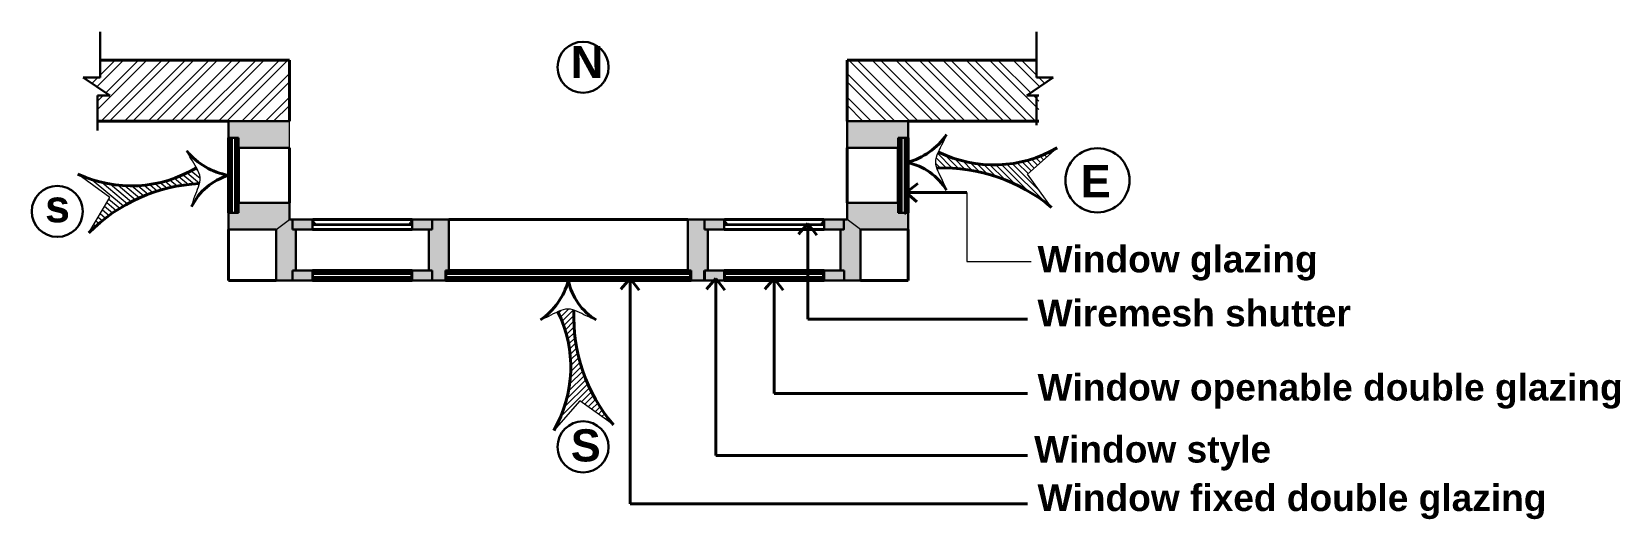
# Model space of a CAD drawing. Header units: inches. Extents: x 1352 to 5457, y 84 to 1168.
# Drawn here: x 2677.18 to 2701.11, y 371.79 to 379.13 of the extents above; entities that cross this region are included whole.
import ezdxf

# ---------------------------------------------------------------- set-up
doc = ezdxf.new("R2010")
doc.units = ezdxf.units.IN
doc.header["$MEASUREMENT"] = 0
doc.linetypes.add('DASHED2', pattern=[0.375, 0.25, -0.125])
doc.linetypes.add('DOT2', pattern=[0.125, 0, -0.125])
for name, color, linetype, lineweight in [('CILL', 250, 'Continuous', 9), ('contour', 250, 'DOT2', 35), ('hatch', 250, 'DASHED2', 9), ('hatch 1', 11, 'Continuous', 9), ('text', 250, 'Continuous', 30), ('wall', 7, 'Continuous', 40), ('win', 250, 'Continuous', 30)]:
    doc.layers.add(name, color=color, linetype=linetype, lineweight=lineweight)
doc.styles.get("Standard").update_dxf_attribs({"font": 'arialbd.ttf', "height": 1.5})

msp = doc.modelspace()

# ---------------------------------------------------------------- hatches: boundary and pattern name
at = {"layer": 'CILL'}
h = msp.add_hatch(color=256, dxfattribs=at)
h.set_gradient(color1=(238, 194, 212), color2=(236, 187, 208), one_color=1, tint=0.8299999833106995, name='INVSPHERICAL')
h.paths.add_polyline_path([(2681.161924469616, 376.1511472477684), (2681.111924469616, 376.1511472477684), (2681.111924469615, 376.3011472477679), (2681.064156155085, 376.3011472477676), (2680.861924469616, 376.151147247769), (2680.861924469618, 375.3811472477693), (2681.110467941097, 375.3811472477678), (2681.110467941097, 375.5311472477679), (2681.161924469619, 375.5311472477681)], flags=17)
h.paths.add_polyline_path([(2681.064156155086, 377.781147247769), (2680.150623233759, 377.781147247769), (2680.144156155086, 377.7746801690961), (2680.144156155086, 377.5325353278248), (2680.145544235142, 377.5311472477692), (2680.294156155085, 377.5311472477691), (2680.294156155085, 377.3811472477691), (2681.064156155086, 377.3811472477689)])
h.paths.add_polyline_path([(2681.064156155086, 376.5511472477684), (2680.294156155085, 376.5511472477683), (2680.294156155085, 376.4011472477682), (2680.144156155085, 376.4011472477682), (2680.144156155086, 376.1511472477684), (2680.861924469616, 376.1511472477684), (2680.861924469618, 375.3811472477693), (2681.110467941097, 375.3811472477677), (2681.110467941097, 375.5311472477679), (2681.161924469619, 375.5311472477681), (2681.161924469616, 376.1511472477684), (2681.111924469616, 376.1511472477684), (2681.111924469615, 376.3011472477679), (2681.064156155086, 376.3011472477676)])
h.paths.add_polyline_path([(2681.411924469615, 376.3011472477704), (2681.111924469614, 376.3011472477684), (2681.111924469615, 376.1511472477684), (2681.161924469615, 376.1511472477684), (2681.411924469616, 376.1511472477684)])
h.paths.add_polyline_path([(2681.410467941098, 375.5311472477681), (2681.161924469619, 375.5311472477681), (2681.110467941097, 375.5311472477679), (2681.110467941097, 375.3811472477678), (2681.410467941097, 375.3811472477678), (2681.410467941098, 375.41114724777)])
h = msp.add_hatch(color=256, dxfattribs=at)
h.set_gradient(color1=(238, 194, 212), color2=(236, 187, 208), one_color=1, tint=0.8299999833106995, name='INVSPHERICAL')
h.paths.add_polyline_path([(2689.464156155086, 377.3811472477689), (2690.234156155087, 377.3811472477691), (2690.234156155087, 377.5311472477692), (2690.384156155086, 377.5311472477692), (2690.384156155086, 377.781147247769), (2689.464156155086, 377.781147247769)])
h = msp.add_hatch(color=256, dxfattribs=at)
h.set_gradient(color1=(238, 194, 212), color2=(236, 187, 208), one_color=1, tint=0.8299999833106995, name='INVSPHERICAL')
h.paths.add_polyline_path([(2689.664156155079, 376.1528025414033), (2689.464156155086, 376.3011472477676), (2689.418646307794, 376.3011472477685), (2689.416387840558, 376.2988887805323), (2689.416387840557, 376.1511472477682), (2689.366387840557, 376.1511472477686), (2689.366387840553, 375.5311472477699), (2689.417844369075, 375.5311472477679), (2689.417844369075, 375.3811472477693), (2689.664156155079, 375.3811472477694)])
h.paths.add_polyline_path([(2689.416387840558, 376.3011472477687), (2689.116387840558, 376.3011472477687), (2689.116387840557, 376.1511472477686), (2689.366387840557, 376.1511472477694), (2689.410067664031, 376.1511472477683), (2689.416387840557, 376.1574674242938)])
h.paths.add_polyline_path([(2689.417844369075, 375.5311472477679), (2689.366387840553, 375.5311472477699), (2689.117844369074, 375.5311472477678), (2689.117844369075, 375.5011472477693), (2689.117844369075, 375.3811472477678), (2689.417844369075, 375.3811472477678)])
h.paths.add_polyline_path([(2690.384156155086, 376.4011472477682), (2690.234156155087, 376.4011472477681), (2690.234156155087, 376.5511472477683), (2689.464156155086, 376.5511472477685), (2689.464156155086, 376.3011472477675), (2689.666387840557, 376.1511472477684), (2690.384156155087, 376.1511472477684)])
h.paths.add_polyline_path([(2689.117844369075, 375.4801811470231), (2689.099831708143, 375.4801811470231), (2689.099831708143, 375.4323145741139), (2689.117844369075, 375.4323145741139)])
h = msp.add_hatch(color=256, dxfattribs=at)
h.set_gradient(color1=(238, 194, 212), color2=(236, 187, 208), one_color=1, tint=0.8299999833106995, name='INVSPHERICAL')
h.paths.add_polyline_path([(2683.214156155087, 376.3011472477704), (2682.91415615509, 376.3011472477685), (2682.914156155089, 376.1511472477684), (2683.164156155088, 376.1511472477681), (2683.214156155087, 376.1511472477687)])
h.paths.add_polyline_path([(2683.214156155087, 375.5311472477692), (2683.164156155087, 375.5311472477692), (2682.914156155087, 375.5311472477692), (2682.914156155087, 375.5011472477693), (2682.914156155087, 375.3811472477693), (2683.214156155087, 375.3811472477694)])
h.paths.add_polyline_path([(2683.464156155087, 376.3011472477684), (2683.214156155087, 376.3011472477683), (2683.214156155087, 376.1511472477687), (2683.164156155088, 376.1511472477684), (2683.164156155087, 375.5311472477692), (2683.214156155087, 375.5311472477692), (2683.214156155087, 375.3811472477694), (2683.407477483252, 375.3811472477694), (2683.414156155073, 375.3878259195903), (2683.414156155073, 375.41114724777), (2683.414156155073, 375.5311472477695), (2683.464156155086, 375.5311472477694)])
h.paths.add_polyline_path([(2682.91415615509, 376.3024940007084, 0.2272108681095189), (2682.905139039602, 376.2914214995897), (2682.90508566914, 376.2904153252541), (2682.905085669139, 376.2842792222498, 0.001077307403733891), (2682.905100758015, 376.2842226929332, -0.001077307412835119), (2682.905085669139, 376.2842792222502), (2682.905085669138, 376.2823737809839), (2682.902876642922, 376.2823737809839), (2682.902876642922, 376.2749987091344, -0.3238806938041275), (2682.888583987907, 376.2549710723092), (2682.888579422359, 376.2511576934455, 0.3396206408825965), (2682.878130833225, 376.2361472477531), (2682.91415615509, 376.236147247753)])
h.paths.add_polyline_path([(2682.914156155087, 375.5307502938587), (2682.914156155087, 375.5311472477695, 0.2537084279775554), (2682.909647597342, 375.5265028848711), (2682.909620912112, 375.5259997977045), (2682.909620912111, 375.5229317462019, 0.002345365772933615), (2682.909637492758, 375.5228702543881, -0.002345365730489551), (2682.909620912111, 375.5229317462008), (2682.909620912111, 375.5219790255683), (2682.908516399003, 375.5219790255683), (2682.908516399003, 375.5182914896435, -0.3238806938019813), (2682.901370071495, 375.5082776712309), (2682.901367788721, 375.5063709818388, 0.4142449879634688), (2682.896143494154, 375.5011472477693), (2682.914156155087, 375.5011472477693)])
h.paths.add_polyline_path([(2682.914156155087, 375.4801811470231), (2682.896143494155, 375.4801811470231), (2682.896143494155, 375.4323145741139), (2682.914156155087, 375.4323145741139)])
h.paths.add_polyline_path([(2682.914156155087, 375.41114724777), (2682.896143494155, 375.41114724777, 0.4142449879188415), (2682.901367788721, 375.4059235137003), (2682.901370071495, 375.4040168243083, -0.323880693801981), (2682.908516399003, 375.3940030058958), (2682.908516399003, 375.390315469971), (2682.909620912111, 375.390315469971), (2682.909620912112, 375.3862946978339), (2682.90968794471, 375.3854990423408, 0.341782631646354), (2682.914156155087, 375.3811472477694)])
h = msp.add_hatch(color=256, dxfattribs=at)
h.set_gradient(color1=(238, 194, 212), color2=(236, 187, 208), one_color=1, tint=0.8299999833106995, name='INVSPHERICAL')
h.paths.add_polyline_path([(2687.114156155099, 375.3811472477694), (2687.314156155088, 375.3811472477694), (2687.314156155087, 375.5311472477695), (2687.364156155087, 375.5311472477691), (2687.364156155086, 376.1511472477684), (2687.314156155084, 376.1511472477684), (2687.314156155081, 376.3011472477713), (2687.064156155086, 376.3011472477683), (2687.064156155086, 375.5311472477694), (2687.114156155099, 375.5311472477695), (2687.114156155099, 375.5011472477693)])
h.paths.add_polyline_path([(2687.314156155084, 376.1511472477684), (2687.364156155086, 376.1511472477684), (2687.614156155084, 376.1511472477684), (2687.614156155082, 376.3011472477722), (2687.314156155082, 376.3011472477684)])
h = msp.add_hatch(color=256, dxfattribs=at)
h.set_gradient(color1=(244, 224, 139), color2=(251, 243, 208), one_color=1, tint=0.8999999761581421, name='INVCYLINDER')
h.paths.add_polyline_path([(2687.625435667262, 376.2749987090783), (2687.625435667262, 376.2823737809279), (2687.623226641046, 376.2823737809279), (2687.623226641045, 376.2842792221952, -0.003736183533127426), (2687.623173270583, 376.2840834578, 0.003736183533127426), (2687.623226641045, 376.2842792221952), (2687.623226641043, 376.2904153252069), (2687.623173270583, 376.2914214995336, 0.2272108683230784), (2687.614156155082, 376.3024940006582), (2687.614156155083, 376.2361472476971), (2687.650181476959, 376.2361472476971, 0.341020471415145), (2687.639661024123, 376.2511803489461, -0.00125453348509955), (2687.639732887825, 376.2511576933895), (2687.639728322277, 376.2549710722532, -0.3238806938041275)])
h = msp.add_hatch(color=256, dxfattribs=at)
h.set_gradient(color1=(244, 224, 139), color2=(251, 243, 208), one_color=1, tint=0.8999999761581421, name='INVCYLINDER')
h.paths.add_polyline_path([(2689.116387840558, 376.3024940006707, 0.22721086810552), (2689.107370725069, 376.291421499552), (2689.107317354607, 376.2904153252177), (2689.107317354606, 376.2823737809463), (2689.10510832839, 376.2823737809463), (2689.10510832839, 376.2749987090967, -0.3238806938056311), (2689.090815673374, 376.2549710722715), (2689.090811107827, 376.2511576934079, 0.3396206408825965), (2689.080362518692, 376.2361472477155), (2689.116387840557, 376.2361472477155)])
h = msp.add_hatch(color=256, dxfattribs=at)
h.set_gradient(color1=(127, 223, 255), one_color=1, tint=1)
h.paths.add_polyline_path([(2681.410467941098, 375.5011472477693), (2681.410467941098, 375.4811472477696), (2682.914156155087, 375.4811472477697), (2682.914156155086, 375.5011472477693), (2682.896143494154, 375.5011472477693)])
h.paths.add_polyline_path([(2681.410467941098, 375.4311472477696), (2681.410467941098, 375.4111472477699), (2681.42848060203, 375.41114724777), (2682.914156155087, 375.41114724777), (2682.914156155087, 375.4311472477693)])
h.paths.add_polyline_path([(2683.414156155073, 375.4311472477712), (2683.414156155073, 375.41114724777), (2683.432168816005, 375.41114724777), (2687.114156155099, 375.4111472477716), (2687.114156155099, 375.4311472477708)])
h.paths.add_polyline_path([(2683.414156155073, 375.5011472477706), (2683.414156155073, 375.4811472477711), (2687.114156155099, 375.4811472477711), (2687.114156155099, 375.5011472477693), (2687.096143494166, 375.5011472477693)])
h.paths.add_polyline_path([(2687.614156155089, 375.4311472477693), (2687.614156155089, 375.4111472477699), (2687.632168816018, 375.41114724777), (2688.872871391705, 375.41114724777), (2688.872871391705, 375.4311472477696)])
h.paths.add_polyline_path([(2687.614156155089, 375.5011472477693), (2687.614156155088, 375.4811472477697), (2688.872871391705, 375.4811472477697), (2688.872871391706, 375.5011472477693)])
h = msp.add_hatch(color=256, dxfattribs=at)
h.set_gradient(color1=(255, 223, 127), color2=(255, 227, 143), one_color=1, tint=0.7799999713897705, name='INVSPHERICAL')
h.paths.add_polyline_path([(2681.423254024689, 375.4040168243083), (2681.423256307463, 375.4059235137004, 0.4142449879634688), (2681.42848060203, 375.41114724777), (2681.410467941097, 375.41114724777), (2681.410467941098, 375.3815442016806), (2681.410467941098, 375.3811472477707, 0.3417826315804128), (2681.414936151474, 375.3854990423408), (2681.415003184072, 375.3862946978336), (2681.415003184073, 375.390315469971), (2681.416107697181, 375.390315469971), (2681.416107697181, 375.3940030058958, -0.3238806938019809)])
h.paths.add_polyline_path([(2681.428480602029, 375.4801811470231), (2681.410467941098, 375.4801811470231), (2681.410467941098, 375.4323145741139), (2681.42848060203, 375.4323145741139)])
h = msp.add_hatch(color=256, dxfattribs=at)
h.set_gradient(color1=(255, 223, 127), color2=(255, 227, 143), one_color=1, tint=0.7799999713897705, name='INVSPHERICAL')
h.paths.add_polyline_path([(2683.426944521439, 375.4059235137004, 0.4142449879634688), (2683.432168816005, 375.41114724777), (2683.414156155073, 375.41114724777), (2683.414156155073, 375.3815442016806), (2683.414156155087, 375.3811472477694, 0.3417826309691618), (2683.418624365449, 375.3854990423408), (2683.418691398048, 375.3862946978336), (2683.418691398049, 375.390315469971), (2683.419795911157, 375.390315469971), (2683.419795911157, 375.3940030058958, -0.3238806938019809), (2683.426942238664, 375.4040168243083)])
h.paths.add_polyline_path([(2683.432168816004, 375.4801811470231), (2683.414156155073, 375.4801811470231), (2683.414156155073, 375.4323145741139), (2683.432168816005, 375.4323145741138)])
h.paths.add_polyline_path([(2687.114156155099, 375.4801811470231), (2687.096143494167, 375.4801811470231), (2687.096143494167, 375.4323145741139), (2687.114156155099, 375.4323145741139)])
h.paths.add_polyline_path([(2687.114156155085, 375.41114724777), (2687.096143494167, 375.4111472477716, 0.4142449880017103), (2687.101367788734, 375.4059235137004), (2687.101370071508, 375.4040168243083, -0.323880693801981), (2687.108516399016, 375.3940030058958), (2687.108516399016, 375.390315469971), (2687.109620912123, 375.3903154699709), (2687.109620912124, 375.3862946978335), (2687.109687944723, 375.3854990423408, 0.3417826315803977), (2687.114156155099, 375.3811472477707)])
h = msp.add_hatch(color=256, dxfattribs=at)
h.set_gradient(color1=(238, 194, 212), color2=(236, 187, 208), one_color=1, tint=0.8299999833106995, name='INVSPHERICAL')
h.paths.add_polyline_path([(2687.614156155089, 375.531147247774), (2687.364156155088, 375.5311472477727), (2687.314156155087, 375.5311472477696), (2687.314156155088, 375.3811472477693), (2687.459897263698, 375.3811472477694), (2687.486270569778, 375.41114724777), (2687.509454617112, 375.3811472477693), (2687.614156155088, 375.3811472477694)])
h.paths.add_polyline_path([(2687.486270569778, 375.41114724777), (2687.486270569778, 375.3811472477694), (2687.509454617112, 375.3811472477694)], flags=17)
h.paths.add_polyline_path([(2687.486270569778, 375.41114724777), (2687.459897263698, 375.3811472477693), (2687.486270569778, 375.3811472477693)], flags=17)
h = msp.add_hatch(color=256, dxfattribs=at)
h.set_gradient(color1=(244, 224, 139), color2=(251, 243, 208), one_color=1, tint=0.8999999761581421, name='INVCYLINDER')
h.paths.add_polyline_path([(2687.61415615871, 375.5011472464031), (2687.632168819641, 375.5011472464031, 0.4142449879124671), (2687.626944525075, 375.5063709804726), (2687.626942242301, 375.5082776698648, -0.3238806937989742), (2687.619795914793, 375.5182914882773), (2687.619795914793, 375.5219790242021), (2687.618691401685, 375.5219790242021), (2687.618691401684, 375.5229317448349, -0.003736183502744039), (2687.618664716453, 375.5228338626381, 0.003736183502744039), (2687.618691401684, 375.5229317448349), (2687.618691401684, 375.5259997963412), (2687.618664716453, 375.5265028835049, 0.2794226826423441), (2687.614156158709, 375.5322489901073)])
h = msp.add_hatch(color=256, dxfattribs=at)
h.set_gradient(color1=(244, 224, 139), color2=(251, 243, 208), one_color=1, tint=0.8999999761581421, name='INVCYLINDER')
h.paths.add_polyline_path([(2687.632168816017, 375.4801811470231), (2687.614156155089, 375.4801811470231), (2687.614156155089, 375.4323145741139), (2687.632168816018, 375.4323145741139)])
h.paths.add_polyline_path([(2687.626944521451, 375.4059235137004, 0.4142449879634688), (2687.632168816018, 375.41114724777), (2687.614156155085, 375.41114724777), (2687.614156155085, 375.3815442016806), (2687.614156155088, 375.3811472477744, 0.341782631257801), (2687.618624365462, 375.3854990423408), (2687.61869139806, 375.3862946978369), (2687.618691398061, 375.390315469971), (2687.61979591117, 375.390315469971), (2687.619795911169, 375.3940030058958, -0.3238806937989737), (2687.626942238677, 375.4040168243082)])
h = msp.add_hatch(color=256, dxfattribs=at)
h.set_gradient(color1=(244, 224, 139), color2=(251, 243, 208), one_color=1, tint=0.8999999761581421, name='INVCYLINDER')
h.paths.add_polyline_path([(2689.1133091261, 375.525999797703), (2689.11333581133, 375.5265028848711, -0.2537084279846172), (2689.117844369075, 375.5311472477695), (2689.117844369075, 375.4323145741139), (2689.099831708143, 375.4323145741138), (2689.099831708143, 375.4801811470231), (2689.117844369075, 375.4801811470231), (2689.117844369075, 375.5011472477693), (2689.099831708142, 375.5011472477693, -0.4142449879634688), (2689.105056002709, 375.5063709818388), (2689.105058285483, 375.508277671231, 0.3202316707423777), (2689.112204612991, 375.5181527380881), (2689.112204612991, 375.5219790255683), (2689.113309126099, 375.5219790255683)])
h = msp.add_hatch(color=256, dxfattribs=at)
h.set_gradient(color1=(244, 224, 139), color2=(251, 243, 208), one_color=1, tint=0.8999999761581421, name='INVCYLINDER')
h.paths.add_polyline_path([(2689.117844369075, 375.41114724777), (2689.099831708143, 375.41114724777, 0.4142449878997166), (2689.105056002709, 375.4059235137004), (2689.105058285483, 375.4040168243082, -0.3238806937989737), (2689.11220461299, 375.3940030058958), (2689.112204612991, 375.390315469971), (2689.113309126099, 375.390315469971), (2689.113309126099, 375.3862946978337), (2689.113376158698, 375.3854990423408, 0.3417826317106019), (2689.117844369074, 375.3811472477678)])
at = {"layer": 'hatch', "linetype": 'ByBlock'}
h = msp.add_hatch(dxfattribs=at)
h.set_pattern_fill('ANSI31', color=256, scale=0.5, angle=90)
h.set_pattern_definition([(135, (3043.941345093658, -2149.289001183336), (-0.04419417382415922, -0.04419417382415922), [])])
edge = h.paths.add_edge_path()
edge.add_spline(control_points=[(2690.838846433239, 377.3164168181817), (2690.815540339238, 377.2653353940324), (2690.788652316181, 377.1848850408165), (2690.805663828986, 377.1045604096213), (2690.815244525343, 377.0755659395101)], knot_values=[0.360650160199274, 0.360650160199274, 0.360650160199274, 0.360650160199274, 0.5241618705482576, 0.6167693510774404, 0.6167693510774404, 0.6167693510774404, 0.6167693510774404], degree=3, periodic=0)
edge.add_arc((2690.914163216114, 374.5564841905349), 2.521023158442478, 49.77619213778598, 92.2487214294548, ccw=False)
edge.add_line((2692.542176968398, 376.4813553518799), (2692.181298981821, 376.984699675612))
edge.add_line((2692.18129898182, 376.984699675612), (2692.628330792038, 377.3781401996426))
edge.add_arc((2691.675560966643, 379.0296161000925), 1.906605095437687, 243.9694407128104, 299.981516180758, ccw=False)
h = msp.add_hatch(dxfattribs=at)
h.set_pattern_fill('ANSI31', color=256, scale=0.5, angle=-84.95233139915108)
h.set_pattern_definition([(320.047668600849, (2105.401105802714, 2865.396602905523), (0.04013437863821299, 0.04791118503360727), [])])
edge = h.paths.add_edge_path()
edge.add_line((2677.876011986963, 376.9845250434181), (2678.35592681309, 376.6319422234182))
edge.add_line((2678.35592681309, 376.6319422234177), (2678.040734877385, 376.0987982718476))
edge.add_arc((2679.831793801498, 374.3246320745155), 2.521023158442468, 92.79894717139422, 135.2714764630619, ccw=False)
edge.add_spline(control_points=[(2679.708688669896, 376.8426477400693), (2679.715681146246, 376.8723727180212), (2679.725559361548, 376.953882587405), (2679.691697228731, 377.0316552116227), (2679.663987144829, 377.0804879584306)], knot_values=[0.3606501601989887, 0.3606501601989887, 0.3606501601989887, 0.3606501601989887, 0.4532576407284568, 0.616769351077686, 0.616769351077686, 0.616769351077686, 0.616769351077686], degree=3, periodic=0)
edge.add_arc((2678.679782505047, 378.7134252557515), 1.90660509543766, -114.9338475799135, -58.92177211196292, ccw=False)
h = msp.add_hatch(dxfattribs=at)
h.set_pattern_fill('ANSI31', color=256, scale=0.5)
h.set_pattern_definition([(45, (155.9157351875922, 21.81040196099158), (-0.04419417382415922, 0.04419417382415922), [])])
edge = h.paths.add_edge_path()
edge.add_line((2685.046288054125, 373.1234162626115), (2685.439728578156, 373.5704480728286))
edge.add_line((2685.439728578156, 373.5704480728286), (2685.943072901888, 373.2095700862518))
edge.add_arc((2687.867944063233, 374.8375838385356), 2.521023158442468, 177.7512785705452, 220.223807862213, ccw=False)
edge.add_spline(control_points=[(2685.348862314258, 374.9365025293064), (2685.319867844147, 374.946083225663), (2685.239543212952, 374.9630947384686), (2685.159092859735, 374.936206715411), (2685.108011435586, 374.9129006214101)], knot_values=[0.3606501601989887, 0.3606501601989887, 0.3606501601989887, 0.3606501601989887, 0.4532576407284568, 0.616769351077686, 0.616769351077686, 0.616769351077686, 0.616769351077686], degree=3, periodic=0)
edge.add_arc((2683.394812153675, 374.0761860880061), 1.90660509543766, -29.981516180762526, 26.03055928718811, ccw=False)
at = {"layer": 'hatch 1'}
h = msp.add_hatch(dxfattribs=at)
h.set_pattern_fill('STEEL', color=256, scale=2, style=0)
h.set_pattern_definition([(45, (1168.732893725068, 99.9431330327725), (-0.1767766952966369, 0.1767766952966369), []), (45, (1168.732893725068, 100.0681330327725), (-0.1767766952966369, 0.1767766952966369), [])])
h.paths.add_polyline_path([(2678.174553652, 378.1667720753023), (2678.174553652, 377.781147247769), (2680.144156155086, 377.781147247769), (2681.064156155086, 377.781147247769), (2681.064156155086, 378.7011472477691), (2678.213582446082, 378.7011472477689), (2678.213582446082, 378.4402532938777), (2677.957761770031, 378.4402532938777), (2678.357119940069, 378.1667720753023)])
h = msp.add_hatch(dxfattribs=at)
h.set_pattern_fill('STEEL', color=256, scale=2, style=0)
h.set_pattern_definition([(135, (4201.795418585105, 99.9431330327725), (0.1767766952966369, 0.1767766952966369), []), (135, (4201.795418585105, 100.0681330327725), (0.1767766952966369, 0.1767766952966369), [])])
h.paths.add_polyline_path([(2689.464156155087, 378.7011472477691), (2692.314729864091, 378.7011472477689), (2692.314729864091, 378.4402532938777), (2692.570550540142, 378.4402532938777), (2692.171192370104, 378.1667720753023), (2692.353758658173, 378.1667720753022), (2692.353758658173, 377.781147247769), (2690.384156155087, 377.781147247769), (2689.464156155087, 377.781147247769)])
h = msp.add_hatch(color=256, dxfattribs=at)
h.set_gradient(color1=(238, 194, 212), color2=(236, 187, 208), one_color=1, tint=0.8299999833106995, name='CURVED')
h.paths.add_polyline_path([(2681.161924469616, 376.1511472477684), (2681.111924469616, 376.1511472477684), (2681.111924469615, 376.301147247768), (2681.064156155085, 376.3011472477676), (2680.861924469616, 376.1511472477689), (2680.861924469618, 375.3811472477693), (2681.110467941097, 375.3811472477678), (2681.110467941097, 375.5311472477679), (2681.161924469619, 375.531147247768)])

# ---------------------------------------------------------------- linework, layer by layer
at = {"layer": 'CILL'}
for p, q in [((2681.064156155086, 377.3811472477689), (2681.064156155086, 377.781147247769)), ((2680.861924469616, 376.1511472477684), (2681.064156155086, 376.3011472477685)), ((2681.411924469615, 376.2361472477345), (2682.91415615509, 376.2361472477531)), ((2681.411924469616, 376.2161472477345), (2682.91415615509, 376.2161472477532)), ((2681.420994955577, 376.2904153252408), (2681.420941585116, 376.2914214995712)), ((2682.90508566914, 376.2904153252592), (2682.905139039602, 376.2914214995897)), ((2687.614156155083, 376.2361472477721), (2689.116387840557, 376.2361472477908)), ((2687.614156155083, 376.2161472477721), (2689.116387840557, 376.2161472477908)), ((2687.623226641044, 376.2904153252032), (2687.623173270583, 376.2914214995336)), ((2689.107317354607, 376.2904153252216), (2689.107370725069, 376.291421499552)), ((2689.666387840557, 376.1511472477684), (2689.464156155086, 376.3011472477676)), ((2681.428480602029, 375.4801811470231), (2681.410467941098, 375.4801811470231)), ((2681.415003184072, 375.5259997977059), (2681.414976498841, 375.5265028848711)), ((2681.428480602029, 375.4323145741139), (2681.428480602029, 375.4801811470231)), ((2682.896143494155, 375.4323145741139), (2682.896143494155, 375.4801811470231)), ((2682.896143494155, 375.4801811470231), (2682.914156155087, 375.4801811470231)), ((2682.909620912112, 375.5259997977059), (2682.909647597342, 375.5265028848711)), ((2683.432168816004, 375.4801811470231), (2683.414156155073, 375.4801811470231)), ((2683.432168816005, 375.4323145741139), (2683.432168816004, 375.4801811470231)), ((2687.096143494167, 375.4323145741139), (2687.096143494167, 375.4801811470231)), ((2687.096143494167, 375.4801811470231), (2687.114156155099, 375.4801811470231)), ((2687.632168816017, 375.4801811470231), (2687.614156155085, 375.4801811470231)), ((2687.61869139806, 375.5259997977059), (2687.61866471283, 375.5265028848711)), ((2687.618691401684, 375.5259997963398), (2687.618664716453, 375.5265028835049)), ((2687.632168816017, 375.4323145741139), (2687.632168816017, 375.4801811470231)), ((2689.099831708143, 375.4323145741139), (2689.099831708143, 375.4801811470231)), ((2689.099831708143, 375.4801811470231), (2689.117844369075, 375.4801811470231)), ((2689.1133091261, 375.5259997977059), (2689.11333581133, 375.5265028848711)), ((2681.428480602029, 375.4323145741139), (2681.410467941098, 375.4323145741139)), ((2681.414936151474, 375.3854990423408), (2681.415003184072, 375.3862946978333)), ((2682.896143494155, 375.4323145741139), (2682.914156155087, 375.4323145741139)), ((2682.90968794471, 375.3854990423408), (2682.909620912112, 375.3862946978333)), ((2683.432168816004, 375.4323145741139), (2683.414156155073, 375.4323145741139)), ((2683.418624365449, 375.3854990423408), (2683.418691398048, 375.3862946978333)), ((2687.096143494167, 375.4323145741139), (2687.114156155099, 375.4323145741139)), ((2687.096143494167, 375.4111472477716), (2687.114156155086, 375.41114724777)), ((2687.109687944723, 375.3854990423408), (2687.109620912124, 375.3862946978333)), ((2687.114156155086, 375.41114724777), (2687.114156155099, 375.3811472477707)), ((2687.632168816017, 375.4323145741139), (2687.614156155085, 375.4323145741139)), ((2687.618624365462, 375.3854990423408), (2687.61869139806, 375.3862946978333)), ((2689.099831708143, 375.4323145741139), (2689.117844369075, 375.4323145741139)), ((2689.11220461299, 375.390315469971), (2689.113309126099, 375.390315469971)), ((2689.113309126099, 375.3862946978348), (2689.113309126099, 375.390315469971)), ((2689.113376158698, 375.3854990423408), (2689.1133091261, 375.3862946978333)), ((2689.113376158698, 375.3854990423408), (2689.113309126099, 375.3862946978348))]:
    msp.add_line(p, q, dxfattribs=at)
for centre, radius, start, end in [((2681.404878908297, 376.287548419308), 0.01652302445972848, 13.55655471552254, 64.76013803825067), ((2681.407869230856, 376.2877524787045), 0.01357748724904157, 344.322149408571, 345.1784156179752), ((2682.91821139386, 376.287752478723), 0.01357748724904157, 194.8215843820248, 195.677850591429), ((2682.92120171642, 376.2875484193264), 0.01652302445972848, 115.2398673747814, 166.4434452844775), ((2687.607110593764, 376.2875484192704), 0.01652302445972848, 13.55655471552254, 64.76013267142169), ((2687.610100916324, 376.2877524786669), 0.01357748724904157, 344.322149408571, 345.1784156179752), ((2689.120443079328, 376.2877524786853), 0.01357748724904157, 194.8215843820248, 195.677850591429), ((2689.123433401887, 376.2875484192888), 0.01652302445972848, 115.2398673765621, 166.4434452844775), ((2681.408440321712, 375.5246683744377), 0.006788743624520787, 15.67785059027213, 72.62203827224809), ((2681.408440321712, 375.5246683744377), 0.006788743624520787, 344.3221494085741, 345.1784156179752), ((2682.916183774472, 375.5246683744377), 0.006788743624520787, 194.8215843820216, 195.677850591429), ((2682.916183774472, 375.5246683744377), 0.006788743624520787, 107.3779617277519, 164.3221494097247), ((2687.611670779697, 375.5256570713989), 0.007044891843799988, 6.895596143351376, 69.3418712563684), ((2687.611670783321, 375.5256570700327), 0.007044891843799988, 6.895596143351376, 69.3419027367749), ((2687.6121285357, 375.5246683744377), 0.006788743624520787, 344.3221494085741, 345.1784156179752), ((2687.612128539324, 375.5246683730716), 0.006788743624520787, 344.3221494085741, 345.1784156179752), ((2689.11987198846, 375.5246683744377), 0.006788743624520787, 194.8215843820216, 195.677850591429), ((2689.11987198846, 375.5246683744377), 0.006788743624520787, 107.3779617277519, 164.3221494097247), ((2681.409890728701, 375.3862096688077), 0.005095221382566806, 276.5047190897866, 351.9828674952092), ((2682.914733367484, 375.3862096688077), 0.005095221382566806, 188.0171325047907, 263.4952809102135), ((2683.413578942676, 375.3862096688077), 0.005095221382566806, 276.5047190897866, 351.9828674952092), ((2687.114733367496, 375.3862096688077), 0.005095221382566806, 188.0171325047907, 263.4952809102135), ((2687.613578942688, 375.3862096688077), 0.005095221382566806, 276.5047190897866, 351.9828674952092), ((2689.118421581471, 375.3862096688077), 0.005095221382566806, 188.0171325047907, 263.4952809102135), ((2689.118421581471, 375.3862096688077), 0.005095221382566806, 188.0171325047907, 263.4952559278647)]:
    msp.add_arc(centre, radius, start, end, dxfattribs=at)
at = {"layer": 'contour', "linetype": 'ByBlock'}
msp.add_line((2692.662193529239, 374.7986949596036), (2692.662193529239, 374.7986949596036), dxfattribs=at)
at = {"layer": 'hatch', "linetype": 'ByBlock'}
for p, q in [((2692.18129898182, 376.984699675612), (2692.628330792038, 377.3781401996426)), ((2678.35592681309, 376.6319422234177), (2677.876011986963, 376.9845250434181)), ((2692.542176968398, 376.4813553518799), (2692.18129898182, 376.984699675612)), ((2678.040734877385, 376.0987982718478), (2678.35592681309, 376.6319422234177)), ((2691.268556773176, 376.7068754770677), (2691.268556773176, 375.6686401390416)), ((2691.268556773176, 375.6686401390416), (2692.238449715653, 375.6686401390416)), ((2685.439728578156, 373.5704480728286), (2685.046288054125, 373.1234162626117)), ((2685.943072901888, 373.2095700862517), (2685.439728578156, 373.5704480728286))]:
    msp.add_line(p, q, dxfattribs=at)
for points in [[(2690.963796171216, 376.7404591211763), (2690.901523053385, 376.8898193023093), (2690.799101213794, 377.162664346257), (2690.911145471444, 377.4595746868837), (2690.963796171218, 377.5800850761826)], [(2679.590197343539, 376.4957702735727), (2679.639087572446, 376.6500302827452), (2679.717106063568, 376.9308287269627), (2679.579372817267, 377.2167294420836), (2679.516323256395, 377.3321400264743)], [(2685.683969132591, 374.7879508834332), (2685.534608951458, 374.8502240012645), (2685.261763907511, 374.952645840855), (2684.964853566884, 374.8406015832052), (2684.844343177585, 374.7879508834316)]]:
    msp.add_spline(points, degree=3, dxfattribs=at)
at = {"layer": 'text', "linetype": 'Continuous'}
for p, q in [((2678.213582446083, 379.1268583995272), (2678.213582446083, 378.4402532938777)), ((2692.314729864091, 379.1268583995272), (2692.314729864091, 378.4402532938777)), ((2678.213582446083, 378.4402532938777), (2677.957761770032, 378.4402532938777)), ((2677.957761770032, 378.4402532938777), (2678.357119940069, 378.1667720753023)), ((2692.570550540142, 378.4402532938777), (2692.171192370104, 378.1667720753023)), ((2692.314729864091, 378.4402532938777), (2692.570550540142, 378.4402532938777)), ((2678.357119940069, 378.1667720753023), (2678.174553652, 378.1667720753023)), ((2678.174553652, 378.1667720753023), (2678.174553652, 377.6425922355495)), ((2692.171192370104, 378.1667720753023), (2692.353758658173, 378.1667720753023)), ((2692.314729864091, 378.1667720753023), (2692.314729864091, 377.7230755084968)), ((2680.174156155085, 377.5311472477692), (2680.174156155085, 376.4011472477684)), ((2680.194156155085, 377.5311472477692), (2680.194156155085, 376.4011472477684)), ((2680.244156155085, 377.5311472477692), (2680.244156155085, 376.4011472477684)), ((2680.264156155084, 377.5311472477692), (2680.264156155084, 376.4011472477684)), ((2690.264156155088, 377.5311472477692), (2690.264156155088, 376.4011472477684)), ((2690.284156155088, 377.5311472477692), (2690.284156155088, 376.4011472477684)), ((2690.334156155088, 377.5311472477692), (2690.334156155088, 376.4011472477684)), ((2690.354156155087, 377.5311472477692), (2690.354156155087, 376.4011472477684)), ((2682.914156155085, 375.5011472477693), (2681.410467941098, 375.5011472477693)), ((2682.914156155085, 375.4811472477697), (2681.410467941098, 375.4811472477697)), ((2683.414156155087, 375.5011472477706), (2687.114156155088, 375.5011472477706)), ((2683.414156155087, 375.4811472477711), (2687.114156155088, 375.4811472477711)), ((2687.614156155088, 375.5011472477693), (2689.117844369075, 375.5011472477693)), ((2687.614156155088, 375.4811472477697), (2689.117844369075, 375.4811472477697)), ((2682.914156155085, 375.4311472477693), (2681.410467941098, 375.4311472477696)), ((2682.914156155085, 375.41114724777), (2681.410467941098, 375.41114724777)), ((2683.414156155087, 375.4311472477712), (2687.114156155088, 375.4311472477709)), ((2683.414156155087, 375.4111472477712), (2687.114156155088, 375.4111472477716)), ((2687.614156155088, 375.4311472477693), (2689.117844369075, 375.4311472477696)), ((2687.614156155088, 375.41114724777), (2689.117844369075, 375.41114724777))]:
    msp.add_line(p, q, dxfattribs=at)
at = {"layer": 'text'}
for centre, radius in [((2685.486323673555, 378.5927740772795), 0.3845255048477494), ((2693.235320394524, 376.8905872333326), 0.4829428050724964), ((2677.566666014023, 376.4220463623324), 0.3845255048477494), ((2685.486323673555, 372.8779343328333), 0.3845255048477494)]:
    msp.add_circle(centre, radius, dxfattribs=at)
at = {"layer": 'wall'}
for p, q in [((2678.213582446083, 378.7011472477689), (2681.064156155086, 378.7011472477691)), ((2681.064156155086, 378.7011472477691), (2681.064156155086, 377.781147247769)), ((2692.314729864091, 378.7011472477689), (2689.464156155087, 378.7011472477691)), ((2689.464156155087, 378.7011472477691), (2689.464156155087, 377.781147247769)), ((2680.144156155086, 377.781147247769), (2678.174553652, 377.781147247769)), ((2690.384156155087, 377.781147247769), (2692.353758658173, 377.781147247769)), ((2680.144156155086, 377.5311472477692), (2680.144156155086, 376.4011472477682)), ((2680.294156155085, 377.3811472477691), (2680.294156155085, 376.5511472477683)), ((2681.064156155086, 376.5511472477685), (2681.064156155086, 377.3811472477689)), ((2689.464156155086, 377.381147247769), (2689.464156155086, 376.5511472477685)), ((2690.234156155087, 377.3811472477693), (2690.234156155087, 376.5511472477683)), ((2690.384156155087, 377.531147247769), (2690.384156155086, 376.4011472477682)), ((2689.464156155086, 376.5511472477685), (2689.464156155086, 376.7011472477686)), ((2690.234156155087, 376.5511472477683), (2690.234156155087, 376.7011472477684)), ((2690.384156155086, 376.4011472477682), (2690.384156155087, 376.5511472477683)), ((2681.414264120164, 376.3011472477685), (2682.911816504526, 376.3011472477685)), ((2683.464156155087, 376.3011472477685), (2687.064156155086, 376.3011472477685)), ((2687.616495805577, 376.3011472477685), (2689.114048190048, 376.3011472477685)), ((2680.144156155086, 376.1511472477684), (2680.144156155086, 375.3811472477694)), ((2681.411924469616, 376.1511472477686), (2682.914156155088, 376.1511472477687)), ((2682.914156155088, 376.1511472477684), (2681.411924469615, 376.1511472477684)), ((2687.614156155084, 376.1511472477684), (2689.116387840557, 376.1511472477686)), ((2690.384156155087, 376.1511472477684), (2690.384156155086, 375.3811472477694)), ((2681.410467941098, 375.5311472477695), (2682.914156155087, 375.5311472477694)), ((2682.914156155087, 375.5311472477692), (2681.410467941097, 375.5311472477694)), ((2682.914156155085, 375.5311472477706), (2681.410467941098, 375.53114724777)), ((2683.464156155086, 375.5311472477695), (2687.064156155086, 375.5311472477692)), ((2687.314156155086, 375.5311472477695), (2687.314156155086, 375.3811472477694)), ((2687.614156155088, 375.5311472477694), (2689.117844369075, 375.5311472477694)), ((2687.614156155088, 375.5311472477706), (2689.117844369075, 375.53114724777)), ((2680.144156155086, 375.3811472477694), (2680.861924469618, 375.3811472477694)), ((2681.410467941098, 375.3811472477694), (2682.914156155087, 375.3811472477694)), ((2683.414156155087, 375.3811472477694), (2687.114156155088, 375.3811472477694)), ((2687.614156155088, 375.3811472477694), (2689.117844369075, 375.3811472477694)), ((2687.614156155088, 375.3811472477707), (2689.117844369075, 375.3811472477707)), ((2689.664156155079, 375.3811472477694), (2690.384156155086, 375.3811472477694))]:
    msp.add_line(p, q, dxfattribs=at)
at = {"layer": 'wall', "linetype": 'Continuous'}
for p, q in [((2690.354156155087, 376.7068754770677), (2690.528301004354, 376.8414548913457)), ((2691.268556773176, 376.7068754770677), (2690.354156155087, 376.7068754770677)), ((2690.354156155087, 376.7068754770677), (2690.513930499606, 376.5664162206837)), ((2688.872871391705, 376.238219672402), (2688.732412135321, 376.0784453278825)), ((2688.872871391705, 376.238219672402), (2689.007450805983, 376.0640748231349)), ((2688.872871391705, 376.238219672402), (2688.872871391705, 374.7986949596036)), ((2686.197680869142, 375.4111472477715), (2686.057221612758, 375.251372903252)), ((2686.197680869142, 375.4111472477715), (2686.33226028342, 375.2370023985044)), ((2686.197680869142, 375.4111472477715), (2686.197680869142, 372.0190911886245)), ((2687.486270569778, 375.41114724777), (2687.345811313394, 375.2513729032505)), ((2687.486270569778, 375.41114724777), (2687.620849984056, 375.2370023985029)), ((2687.486270569778, 375.41114724777), (2687.486270569778, 372.7490151428647)), ((2688.366000262081, 375.41114724777), (2688.225541005697, 375.2513729032505)), ((2688.366000262081, 375.41114724777), (2688.500579676359, 375.2370023985029)), ((2688.366000262081, 375.41114724777), (2688.366000262081, 373.6825298332399)), ((2692.182957391265, 374.7986949596036), (2688.872871391705, 374.7986949596036)), ((2692.182957391265, 373.6825298332399), (2688.366000262081, 373.6825298332399)), ((2692.182957391265, 372.7490151428647), (2687.486270569778, 372.7490151428647)), ((2692.182957391265, 372.0190911886245), (2686.197680869142, 372.0190911886245))]:
    msp.add_line(p, q, dxfattribs=at)
at = {"layer": 'wall'}
for centre, radius, start, end in [((2690.098891764043, 378.1731961323145), 1.048732739288533, 285.0156133715424, 325.5594900680305), ((2691.675560966643, 379.0296161000925), 1.906605095437685, 243.9694407128003, 299.9815161807607), ((2680.32568883569, 377.9990491038651), 1.048732739288533, 219.4881785328542, 260.0320552293039), ((2690.184438279299, 376.2682254188995), 0.9112647218340806, 31.21278836172725, 78.21210819832447), ((2678.679782505047, 378.7134252557515), 1.906605095437685, 245.0661524200883, 301.0782278880216), ((2680.408082018333, 376.0939393987049), 0.9112647218340806, 106.8355604025154, 153.8348802390942), ((2690.914163216114, 374.5564841905349), 2.521023158442431, 49.77619213778219, 92.24872142946411), ((2679.831793801498, 374.3246320745155), 2.521023158442431, 92.79894717140185, 135.2714764630516), ((2684.251232121453, 375.6528552906059), 1.048732739288533, 304.4405099319961, 344.9843866284666), ((2686.156202834868, 375.5673087753502), 0.9112647218340806, 191.7878918016678, 238.7872116382448), ((2683.394812153675, 374.0761860880062), 1.906605095437685, 330.0184838192453, 26.03055928717931), ((2687.867944063233, 374.8375838385355), 2.521023158442431, 177.7512785705424, 220.2238078621984)]:
    msp.add_arc(centre, radius, start, end, dxfattribs=at)
at = {"layer": 'win'}
for p, q in [((2680.144156155086, 377.7746801690962), (2680.150623233759, 377.781147247769)), ((2680.144156155086, 377.781147247769), (2681.064156155086, 377.781147247769)), ((2680.144156155086, 377.781147247769), (2680.144156155086, 377.5311472477692)), ((2689.464156155086, 377.781147247769), (2690.384156155086, 377.781147247769)), ((2689.464156155086, 377.781147247769), (2689.464156155086, 377.3811472477689)), ((2690.384156155087, 377.781147247769), (2689.464156155087, 377.781147247769)), ((2690.384156155087, 377.7746801690962), (2690.377689076414, 377.781147247769)), ((2690.384156155087, 377.6162943331479), (2690.382198078833, 377.6182524094014)), ((2690.384156155086, 377.781147247769), (2690.384156155087, 377.5311472477692)), ((2680.145544235142, 377.5311472477694), (2680.144156155086, 377.5325353278251)), ((2680.294156155085, 377.5311472477691), (2680.144156155086, 377.5311472477692)), ((2680.294156155085, 377.3811472477691), (2680.294156155085, 377.5311472477691)), ((2681.064156155086, 377.3811472477689), (2680.294156155085, 377.3811472477691)), ((2689.464156155086, 377.3811472477689), (2690.234156155087, 377.3811472477691)), ((2690.234156155087, 377.5311472477692), (2690.384156155087, 377.5311472477692)), ((2690.234156155087, 377.5311472477692), (2690.234156155087, 377.3811472477693)), ((2680.294156155085, 376.4011472477682), (2680.144156155086, 376.4011472477682)), ((2680.144156155086, 376.4011472477682), (2680.144156155086, 376.1511472477684)), ((2681.064156155086, 376.5511472477685), (2680.294156155085, 376.5511472477683)), ((2680.294156155085, 376.5511472477683), (2680.294156155085, 376.4011472477682)), ((2681.064156155086, 376.5511472477685), (2681.064156155086, 376.3011472477685)), ((2689.464156155086, 376.5511472477685), (2690.234156155087, 376.5511472477683)), ((2689.464156155086, 376.3011472477676), (2689.464156155086, 376.5511472477685)), ((2690.234156155087, 376.5511472477683), (2690.234156155087, 376.4011472477682)), ((2690.234156155087, 376.4011472477682), (2690.384156155087, 376.4011472477682)), ((2690.346842739774, 376.3808155423249), (2690.326511034331, 376.4011472477682)), ((2690.384156155086, 376.4011472477682), (2690.384156155087, 376.1511472477684)), ((2681.064156155086, 376.3011472477676), (2681.111924469615, 376.301147247768)), ((2681.111924469615, 376.3011472477685), (2681.111924469616, 376.1511472477684)), ((2681.111924469615, 376.3011472477685), (2681.411924469615, 376.3011472477704)), ((2681.411924469615, 376.3024940006916), (2681.411924469616, 376.1511472477703)), ((2682.91415615509, 376.3024939970462), (2682.914156155089, 376.1511472477721)), ((2682.914156155087, 376.3011472477665), (2682.914156155088, 376.1511472477669)), ((2682.91415615509, 376.3011472477685), (2683.214156155087, 376.3011472477704)), ((2683.214156155087, 376.3011472477683), (2683.214156155088, 376.1511472477687)), ((2683.214156155087, 376.3011472477683), (2683.464156155087, 376.3011472477685)), ((2683.464156155087, 376.3011472477683), (2683.464156155086, 375.5311472477695)), ((2687.064156155086, 376.3011472477683), (2687.064156155086, 375.5311472477695)), ((2687.064156155086, 376.3011472477683), (2687.314156155082, 376.3011472477714)), ((2687.314156155082, 376.3011472477685), (2687.314156155084, 376.1511472477684)), ((2687.314156155082, 376.3011472477685), (2687.614156155082, 376.3011472477722)), ((2687.614156155082, 376.3024939969958), (2687.614156155084, 376.1511472477721)), ((2689.116387840558, 376.3024939970084), (2689.116387840557, 376.1511472477703)), ((2689.116387840558, 376.3011472477687), (2689.416387840558, 376.3011472477687)), ((2689.410067664031, 376.1511472477684), (2689.416387840557, 376.1574674242938)), ((2689.416387840558, 376.2988887805321), (2689.418646307794, 376.3011472477685)), ((2689.416387840558, 376.3011472477685), (2689.416387840557, 376.1511472477684)), ((2689.416387840558, 376.3011472477685), (2689.464156155086, 376.3011472477676)), ((2680.861924469616, 376.1511472477684), (2680.144156155086, 376.1511472477684)), ((2680.861924469616, 376.1511472477698), (2680.861924469618, 375.3811472477694)), ((2681.111924469616, 376.1511472477684), (2681.161924469615, 376.1511472477684)), ((2681.161924469616, 376.1511472477694), (2681.161924469619, 375.5311472477701)), ((2681.161924469616, 376.1511472477684), (2681.411924469616, 376.1511472477684)), ((2682.914156155089, 376.1511472477684), (2683.164156155088, 376.1511472477681)), ((2683.164156155088, 376.1511472477687), (2683.164156155087, 375.5311472477695)), ((2683.164156155088, 376.1511472477684), (2683.214156155088, 376.1511472477687)), ((2687.314156155084, 376.1511472477684), (2687.364156155086, 376.1511472477684)), ((2687.364156155086, 376.1511472477719), (2687.364156155088, 375.5311472477727)), ((2687.364156155086, 376.1511472477684), (2687.614156155084, 376.1511472477684)), ((2689.116387840557, 376.1511472477686), (2689.366387840557, 376.1511472477694)), ((2689.366387840557, 376.1511472477694), (2689.366387840553, 375.5311472477701)), ((2689.366387840557, 376.1511472477686), (2689.416387840557, 376.1511472477682)), ((2689.664156155079, 375.3811472477694), (2689.664156155079, 376.1511472477684)), ((2689.666387840557, 376.1511472477684), (2690.384156155086, 376.1511472477684)), ((2681.110467941097, 375.5311472477679), (2681.110467941097, 375.3811472477678)), ((2681.110467941097, 375.5311472477679), (2681.110467941097, 375.3811472477678)), ((2681.110467941097, 375.5311472477679), (2681.161924469619, 375.5311472477681)), ((2681.161924469619, 375.5311472477681), (2681.410467941098, 375.5311472477681)), ((2681.410467941098, 375.5311472477679), (2681.410467941098, 375.3811472477678)), ((2681.410467941098, 375.3811472477707), (2681.410467941098, 375.5311472477695)), ((2682.914156155087, 375.5311472477695), (2682.914156155087, 375.3811472477694)), ((2682.914156155085, 375.5311472477713), (2682.914156155084, 375.3811472477744)), ((2682.914156155087, 375.5311472477692), (2683.164156155087, 375.5311472477689)), ((2682.914156155087, 375.5311472477679), (2682.914156155087, 375.3811472477678)), ((2682.914156155087, 375.3811472477707), (2682.914156155087, 375.5311472477695)), ((2683.164156155087, 375.5311472477692), (2683.214156155087, 375.5311472477692)), ((2683.214156155087, 375.5311472477695), (2683.214156155087, 375.3811472477694)), ((2683.414156155087, 375.5311472477695), (2683.414156155087, 375.3811472477694)), ((2683.414156155087, 375.5311472477695), (2683.464156155086, 375.5311472477694)), ((2683.414156155073, 375.5311472477679), (2683.414156155073, 375.3811472477678)), ((2683.414156155073, 375.3811472477707), (2683.414156155073, 375.5311472477695)), ((2687.064156155086, 375.5311472477692), (2687.114156155088, 375.5311472477696)), ((2687.114156155086, 375.5311472477695), (2687.064156155086, 375.5311472477694)), ((2687.114156155088, 375.5311472477722), (2687.114156155088, 375.3811472477721)), ((2687.114156155086, 375.5311472477695), (2687.114156155086, 375.3811472477694)), ((2687.114156155099, 375.5311472477679), (2687.114156155099, 375.3811472477678)), ((2687.114156155099, 375.3811472477707), (2687.114156155099, 375.5311472477695)), ((2687.314156155087, 375.5311472477696), (2687.314156155088, 375.3811472477726)), ((2687.314156155087, 375.5311472477696), (2687.364156155088, 375.5311472477692)), ((2687.364156155088, 375.5311472477727), (2687.614156155088, 375.5311472477741)), ((2687.614156155089, 375.5322489914763), (2687.614156155088, 375.3811472477744)), ((2689.117844369075, 375.5311472477679), (2689.117844369075, 375.3811472477678)), ((2689.117844369075, 375.3811472477707), (2689.117844369075, 375.5311472477695)), ((2689.117844369075, 375.5311472477679), (2689.366387840553, 375.5311472477664)), ((2689.366387840553, 375.5311472477699), (2689.417844369075, 375.5311472477679)), ((2689.417844369075, 375.5311472477679), (2689.417844369075, 375.3811472477678)), ((2680.861924469618, 375.3811472477694), (2681.110467941097, 375.3811472477678)), ((2681.110467941097, 375.3811472477678), (2681.410467941098, 375.3811472477678)), ((2682.914156155087, 375.3811472477694), (2683.214156155087, 375.3811472477694)), ((2683.214156155087, 375.3811472477694), (2683.414156155087, 375.3811472477694)), ((2683.407477483252, 375.3811472477693), (2683.414156155087, 375.3878259196043)), ((2687.114156155088, 375.3811472477694), (2687.314156155086, 375.3811472477694)), ((2687.314156155088, 375.3811472477694), (2687.614156155088, 375.3811472477694)), ((2689.117844369075, 375.3811472477678), (2689.417844369075, 375.3811472477678)), ((2689.417844369075, 375.3811472477694), (2689.664156155079, 375.3811472477694))]:
    msp.add_line(p, q, dxfattribs=at)
at = {"layer": 'win', "linetype": 'Continuous'}
for p, q in [((2681.411924469627, 376.2361472477347), (2681.447949791492, 376.2361472477347)), ((2681.420994955577, 376.2904153252408), (2681.420994955578, 376.2823737809655)), ((2681.423203981794, 376.2823737809655), (2681.420994955578, 376.2823737809655)), ((2681.423203981794, 376.2749987091159), (2681.423203981794, 376.2823737809655)), ((2681.43749663681, 376.2549710722905), (2681.437501202357, 376.2511576935066)), ((2682.91415615509, 376.2361472477531), (2682.878130833225, 376.2361472477531)), ((2682.888583987907, 376.2549710723089), (2682.888579422359, 376.251157693525)), ((2682.902876642922, 376.2823737809839), (2682.905085669138, 376.2823737809839)), ((2682.902876642922, 376.2749987091344), (2682.902876642922, 376.2823737809839)), ((2682.90508566914, 376.2904153252592), (2682.905085669138, 376.2823737809839)), ((2687.614156155094, 376.2361472477724), (2687.650181476959, 376.2361472477724)), ((2687.614156155094, 376.2361472476971), (2687.650181476959, 376.2361472476971)), ((2687.623226641044, 376.2904153252032), (2687.623226641046, 376.2823737809279)), ((2687.625435667262, 376.2823737809279), (2687.623226641046, 376.2823737809279)), ((2687.625435667262, 376.2749987090783), (2687.625435667262, 376.2823737809279)), ((2687.639728322277, 376.2549710722528), (2687.639732887825, 376.2511576934689)), ((2689.116387840557, 376.2361472477155), (2689.080362518692, 376.2361472477155)), ((2689.090815673374, 376.2549710722712), (2689.090811107827, 376.2511576934874)), ((2689.10510832839, 376.2823737809463), (2689.107317354606, 376.2823737809463)), ((2689.10510832839, 376.2749987090967), (2689.10510832839, 376.2823737809463)), ((2689.107317354607, 376.2904153252216), (2689.107317354606, 376.2823737809463)), ((2687.614156155094, 376.1511472477501), (2687.650181476959, 376.1511472477501)), ((2681.410467941098, 375.5307502938587), (2681.410467941098, 375.5011472477693)), ((2681.410467941098, 375.5011472477693), (2681.42848060203, 375.5011472477693)), ((2681.415003184072, 375.5259997977059), (2681.415003184073, 375.5219790255683)), ((2681.416107697181, 375.5219790255683), (2681.415003184073, 375.5219790255683)), ((2681.416107697181, 375.5182914896435), (2681.416107697181, 375.5219790255683)), ((2681.423254024689, 375.5082776712308), (2681.423256307463, 375.5063709818388)), ((2682.914156155087, 375.5011472477693), (2682.896143494154, 375.5011472477693)), ((2682.901370071495, 375.5082776712308), (2682.901367788721, 375.5063709818388)), ((2682.908516399003, 375.5219790255683), (2682.909620912111, 375.5219790255683)), ((2682.908516399003, 375.5182914896435), (2682.908516399003, 375.5219790255683)), ((2682.909620912112, 375.5259997977059), (2682.909620912111, 375.5219790255683)), ((2682.914156155087, 375.5307502938587), (2682.914156155087, 375.5011472477693)), ((2683.414156155073, 375.5307502938587), (2683.414156155073, 375.5011472477693)), ((2683.414156155073, 375.5011472477693), (2683.432168816005, 375.5011472477693)), ((2687.114156155099, 375.5011472477693), (2687.096143494166, 375.5011472477693)), ((2687.114156155099, 375.5307502938587), (2687.114156155099, 375.5011472477693)), ((2687.614156158709, 375.5322490010732), (2687.614156158709, 375.5011472464031)), ((2687.614156155085, 375.5307502938587), (2687.614156155085, 375.5011472477693)), ((2687.614156155085, 375.5011472477693), (2687.632168816018, 375.5011472477693)), ((2687.614156158709, 375.5011472464031), (2687.632168808904, 375.5011472464031)), ((2687.61869139806, 375.5259997977059), (2687.618691398061, 375.5219790255683)), ((2687.618691401684, 375.5259997963398), (2687.618691401685, 375.5219790242021)), ((2687.619795911169, 375.5219790255683), (2687.618691398061, 375.5219790255683)), ((2687.619795914793, 375.5219790242021), (2687.618691401685, 375.5219790242021)), ((2687.619795911169, 375.5182914896435), (2687.619795911169, 375.5219790255683)), ((2687.619795914793, 375.5182914882773), (2687.619795914793, 375.5219790242021)), ((2687.626942238677, 375.5082776712308), (2687.626944521451, 375.5063709818388)), ((2687.626942242301, 375.5082776698646), (2687.626944525075, 375.5063709804726)), ((2689.117844369075, 375.5011472477693), (2689.099831708142, 375.5011472477693)), ((2689.105058285483, 375.5082776712308), (2689.105056002709, 375.5063709818388)), ((2689.112204612991, 375.5219790255683), (2689.113309126099, 375.5219790255683)), ((2689.112204612991, 375.5182914896435), (2689.112204612991, 375.5219790255683)), ((2689.1133091261, 375.5259997977059), (2689.113309126099, 375.5219790255683)), ((2689.117844369075, 375.5307502938587), (2689.117844369075, 375.5011472477693)), ((2681.410467941098, 375.3815442016806), (2681.410467941098, 375.41114724777)), ((2681.410467941098, 375.41114724777), (2681.42848060203, 375.41114724777)), ((2681.415003184072, 375.3862946978333), (2681.415003184073, 375.390315469971)), ((2681.416107697181, 375.390315469971), (2681.415003184073, 375.390315469971)), ((2681.416107697181, 375.3940030058958), (2681.416107697181, 375.390315469971)), ((2681.423254024689, 375.4040168243085), (2681.423256307463, 375.4059235137004)), ((2682.914156155087, 375.41114724777), (2682.896143494154, 375.41114724777)), ((2682.901370071495, 375.4040168243085), (2682.901367788721, 375.4059235137004)), ((2682.908516399003, 375.3940030058958), (2682.908516399003, 375.390315469971)), ((2682.908516399003, 375.390315469971), (2682.909620912111, 375.390315469971)), ((2682.909620912112, 375.3862946978333), (2682.909620912111, 375.390315469971)), ((2682.914156155087, 375.3815442016806), (2682.914156155087, 375.41114724777)), ((2683.414156155073, 375.3815442016806), (2683.414156155073, 375.41114724777)), ((2683.414156155073, 375.41114724777), (2683.432168816005, 375.41114724777)), ((2683.418691398048, 375.3862946978333), (2683.418691398048, 375.390315469971)), ((2683.419795911157, 375.390315469971), (2683.418691398048, 375.390315469971)), ((2683.419795911157, 375.3940030058958), (2683.419795911157, 375.390315469971)), ((2683.426942238664, 375.4040168243085), (2683.426944521439, 375.4059235137004)), ((2687.114156155099, 375.41114724777), (2687.096143494166, 375.41114724777)), ((2687.101370071508, 375.4040168243085), (2687.101367788734, 375.4059235137004)), ((2687.108516399016, 375.3940030058958), (2687.108516399016, 375.390315469971)), ((2687.108516399016, 375.390315469971), (2687.109620912123, 375.390315469971)), ((2687.109620912124, 375.3862946978333), (2687.109620912123, 375.390315469971)), ((2687.114156155099, 375.3815442016806), (2687.114156155099, 375.41114724777)), ((2687.614156155085, 375.3815442016806), (2687.614156155085, 375.41114724777)), ((2687.614156155085, 375.41114724777), (2687.632168816018, 375.41114724777)), ((2687.61869139806, 375.3862946978333), (2687.618691398061, 375.390315469971)), ((2687.619795911169, 375.390315469971), (2687.618691398061, 375.390315469971)), ((2687.619795911169, 375.3940030058958), (2687.619795911169, 375.390315469971)), ((2687.626942238677, 375.4040168243085), (2687.626944521451, 375.4059235137004)), ((2689.117844369075, 375.41114724777), (2689.099831708142, 375.41114724777)), ((2689.117844369075, 375.41114724777), (2689.09983171888, 375.41114724777)), ((2689.105058285483, 375.4040168243085), (2689.105056002709, 375.4059235137004)), ((2689.105058285483, 375.4040168243085), (2689.105056002709, 375.4059235137004)), ((2689.112204612991, 375.3940030058958), (2689.112204612991, 375.390315469971)), ((2689.11220461299, 375.3940030058958), (2689.112204612991, 375.390315469971)), ((2689.112204612991, 375.390315469971), (2689.113309126099, 375.390315469971)), ((2689.11220461299, 375.390315469971), (2689.112204612991, 375.390315469971)), ((2689.1133091261, 375.3862946978333), (2689.113309126099, 375.390315469971)), ((2689.113309126099, 375.3862946978333), (2689.113309126099, 375.3862946978348)), ((2689.117844369075, 375.3815442016806), (2689.117844369075, 375.41114724777)), ((2689.117844369074, 375.381147267374), (2689.117844369075, 375.41114724777))]:
    msp.add_line(p, q, dxfattribs=at)
for centre, radius, start, end in [((2681.444187784045, 376.2748599575681), 0.02098426098067693, 179.6211476898785, 251.4056701823066), ((2681.432950540273, 376.2368482418511), 0.01501562285801115, 357.3242130479222, 72.35840434008652), ((2682.893130084443, 376.2368482418696), 0.01501562285801115, 107.6415956599135, 182.6757869520777), ((2682.881892840671, 376.2748599575865), 0.02098426098067693, 288.5943298176934, 0.3788523101214757), ((2687.646419469513, 376.2748599575305), 0.02098426098067693, 179.6211476898785, 251.4056701823066), ((2687.635182225741, 376.2368482418135), 0.01501562285801115, 357.3242130479222, 72.35840434008652), ((2689.095361769911, 376.2368482418319), 0.01501562285801115, 107.6415956599135, 182.6757869520777), ((2689.084124526139, 376.2748599575489), 0.02098426098067693, 288.5943298176934, 0.3788523101214757), ((2681.426599598307, 375.5182221138696), 0.01049213049033846, 179.6211476898785, 251.4056701823066), ((2681.423256867929, 375.5011472477693), 0.005223734099679894, 0, 90.00614876587937), ((2682.901367228254, 375.5011472477693), 0.005223734099679894, 89.99385123412063, 180), ((2682.898024497877, 375.5182221138696), 0.01049213049033846, 288.5943298176934, 0.3788523101214757), ((2687.630287812295, 375.5182221138696), 0.01049213049033846, 179.6211476898785, 251.4056701823066), ((2687.630287815919, 375.5182221125034), 0.01049213049033846, 179.6211476898785, 251.4056701823066), ((2687.626945081917, 375.5011472477693), 0.005223734099679894, 0, 90.00614876587937), ((2687.626945085541, 375.5011472464031), 0.005223734099679894, 0, 90.00614876587937), ((2689.105055442243, 375.5011472477693), 0.005223734099679894, 89.99385123412063, 180), ((2689.101712711865, 375.5182221138696), 0.01049213049033846, 288.5943298176934, 0.3788523101214757), ((2681.426599598307, 375.3940723816697), 0.01049213049033846, 108.5943298176935, 180.3788523101215), ((2681.423256867929, 375.41114724777), 0.005223734099679894, 269.9938512341206, 0), ((2682.901367228254, 375.41114724777), 0.005223734099679894, 180, 270.0061487658794), ((2682.898024497877, 375.3940723816697), 0.01049213049033846, 359.6211476898786, 71.40567018230654), ((2683.430287812283, 375.3940723816697), 0.01049213049033846, 108.5943298176935, 180.3788523101215), ((2683.426945081905, 375.41114724777), 0.005223734099679894, 269.9938512341206, 0), ((2687.101367228267, 375.41114724777), 0.005223734099679894, 180, 270.0061487658794), ((2687.09802449789, 375.3940723816697), 0.01049213049033846, 359.6211476898786, 71.40567018230654), ((2687.630287812295, 375.3940723816697), 0.01049213049033846, 108.5943298176935, 180.3788523101215), ((2687.626945081917, 375.41114724777), 0.005223734099679894, 269.9938512341206, 0), ((2689.105055442243, 375.41114724777), 0.005223734099679894, 180, 270.0061487658794), ((2689.105055442243, 375.41114724777), 0.005223734099679894, 180, 270.0061487658794), ((2689.101712711865, 375.3940723816697), 0.01049213049033846, 359.6211476898786, 71.40567018230654), ((2689.101712711865, 375.3940723816697), 0.01049213049033846, 359.6211476898786, 71.40567018230654)]:
    msp.add_arc(centre, radius, start, end, dxfattribs=at)

# ---------------------------------------------------------------- texts
at = {"layer": 'text'}
for s, p in [('N', (2685.301683307414, 378.4294496439305)), ('E', (2692.984193592871, 376.635920954376)), ('s', (2677.382025647883, 376.2587219289834)), ('S', (2685.301683307414, 372.6583490705033))]:
    msp.add_text(s, height=0.4842313449384041, dxfattribs=at).set_placement(p)
at = {"layer": 'win'}
for s, p in [('Window glazing', (2692.332807808574, 375.5037910106706)), ('Wiremesh shutter', (2692.332807808574, 374.691493969869)), ('Window openable double glazing', (2692.332807808574, 373.5753288435053)), ('Window style         ', (2692.281496248061, 372.6418141531301)), ('Window fixed double glazing', (2692.332807808574, 371.91189019889))]:
    msp.add_text(s, height=0.4, dxfattribs=at).set_placement(p)

doc.saveas('drawing.dxf')
